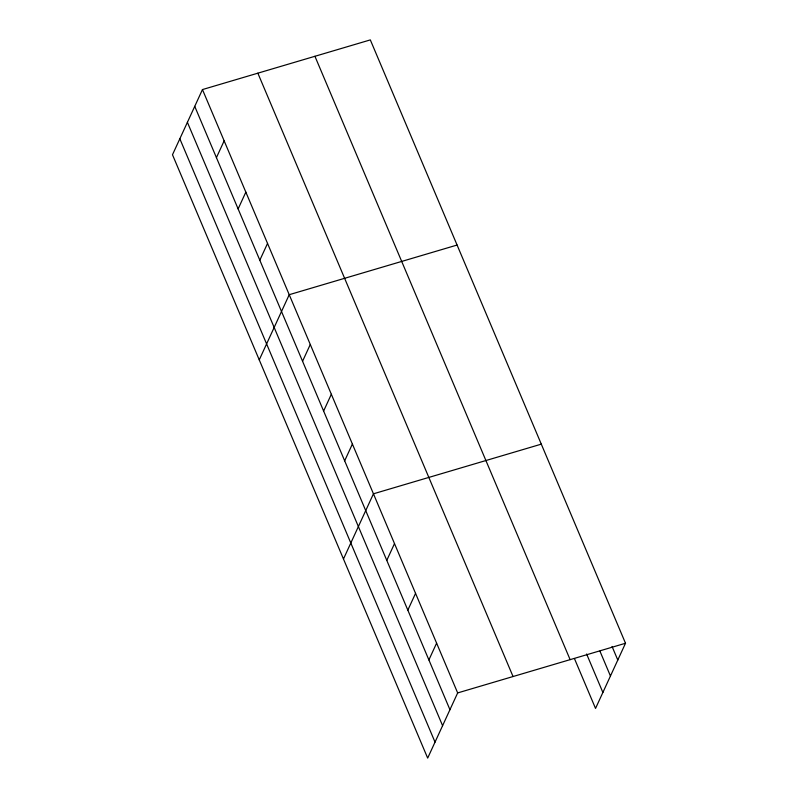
<?xml version="1.0" encoding="UTF-8"?>
<svg xmlns="http://www.w3.org/2000/svg" width="798" height="798" viewBox="0 0 798 798"><rect width="100%" height="100%" fill="white"/><g stroke="black" fill="none" stroke-linecap="round" stroke-linejoin="round"><path stroke-width="1.2" d="M202.463 89.566L172.488 154.742L427.678 758.1L457.663 692.923L202.463 89.566L370.322 39.9L625.512 643.258L595.537 708.434L574.48 658.659M216.428 157.635L224.148 140.847M238.123 208.916L245.844 192.128M259.819 260.208L267.539 243.42M259.25 359.878L289.225 294.701L457.084 245.046M302.562 361.265L310.282 344.487M323.619 411.05L331.34 394.262M344.666 460.825L352.387 444.037M343.469 558.989L373.444 493.812L541.303 444.147M386.781 560.376L394.501 543.588M407.828 610.151L415.549 593.373M428.885 659.936L436.606 643.148M457.663 692.923L625.512 643.258M612.056 646.47L617.792 660.046M599.926 651.128L610.45 676.016M586.61 654.001L602.879 692.465M314.931 56.289L570.121 659.647M257.854 73.177L513.054 676.534M194.742 106.353L449.942 709.711M187.4 122.313L442.591 725.681M179.829 138.772L435.03 742.13"/></g></svg>
